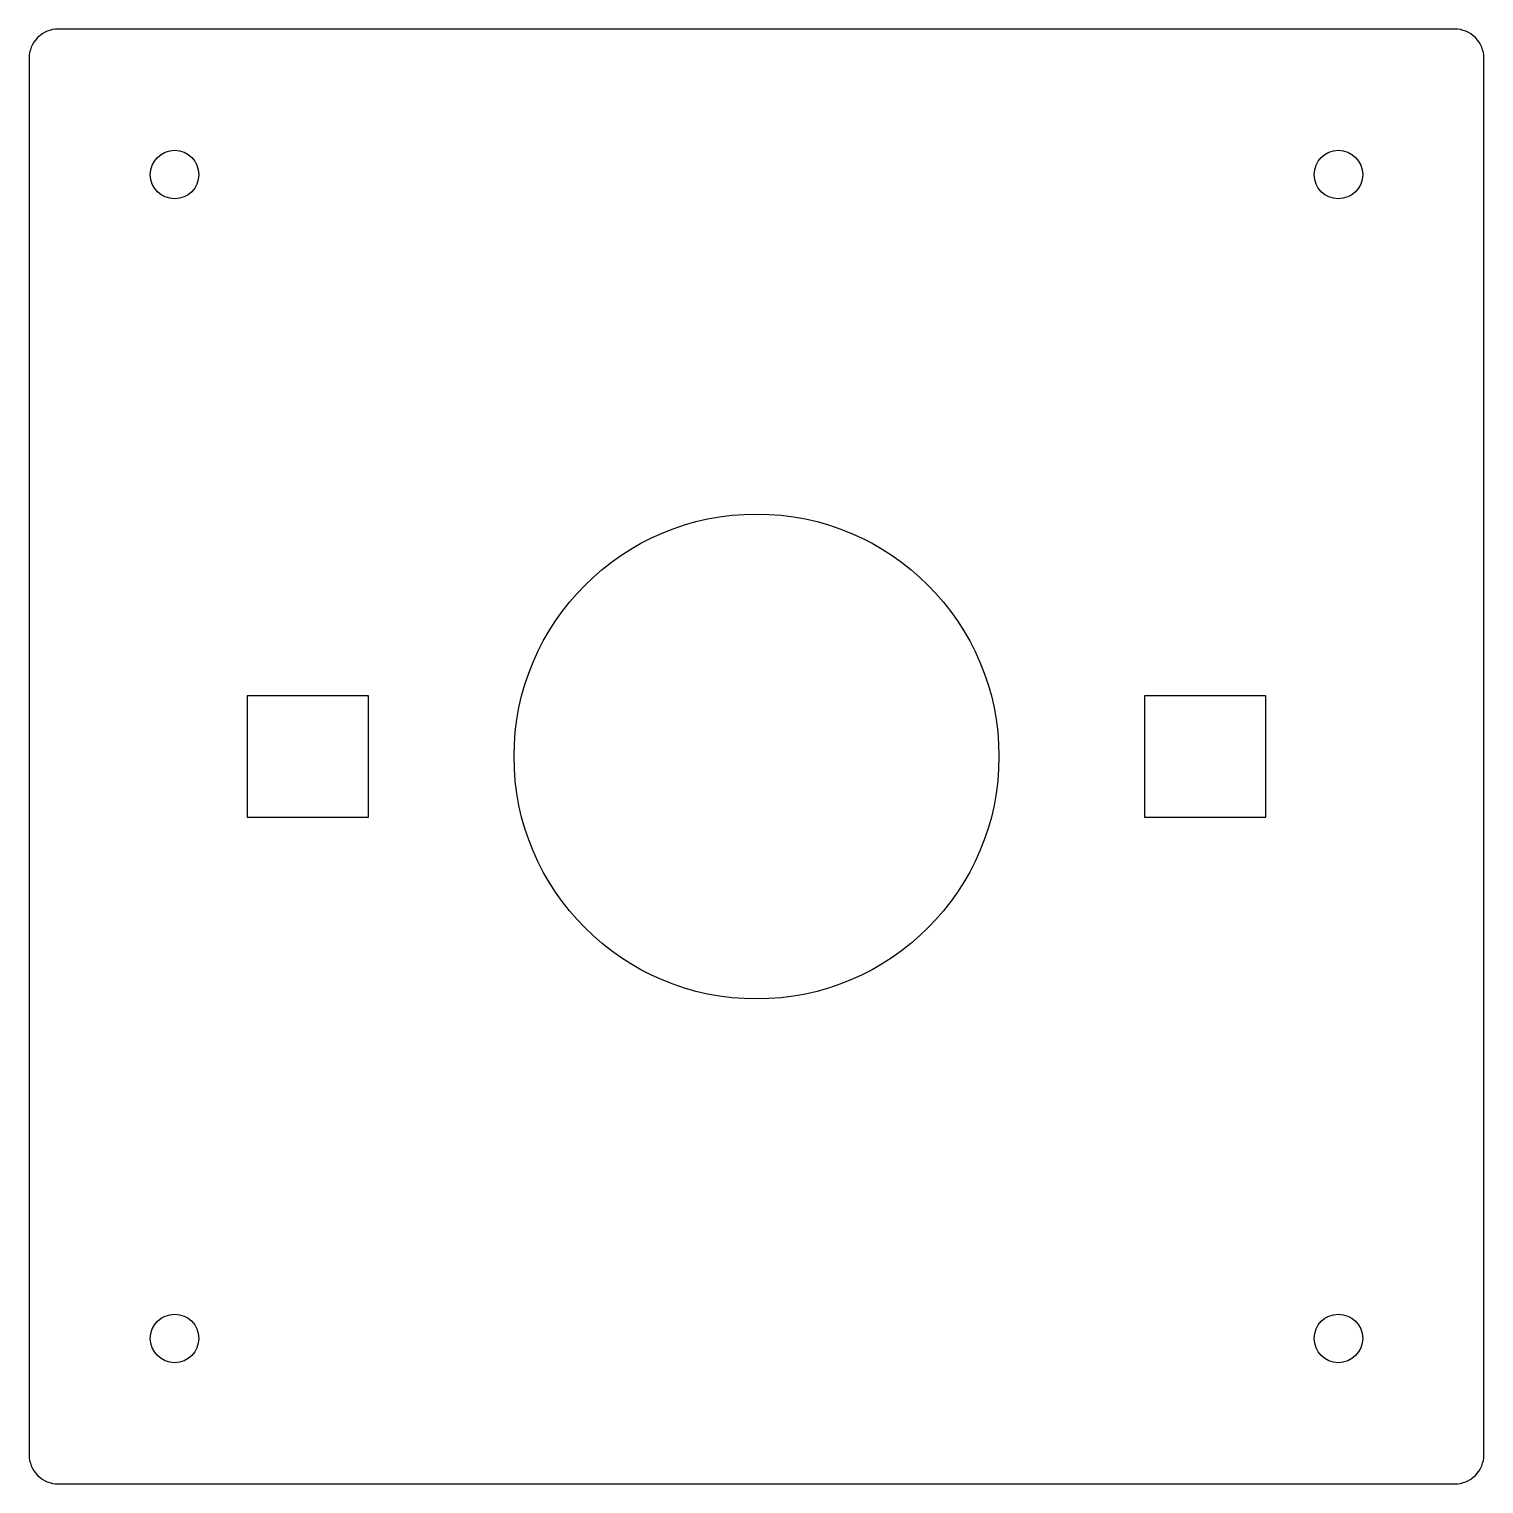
# Model space of a CAD drawing. Header units: millimetres. Extents: x -75 to 75, y -75 to 75.
import ezdxf

# ---------------------------------------------------------------- set-up
doc = ezdxf.new("R2010")
doc.units = ezdxf.units.MM

msp = doc.modelspace()

# ---------------------------------------------------------------- linework, layer by layer
at = {"color": 7}
msp.add_lwpolyline([(72, -75, 0.414214), (75, -72), (75, 72, 0.414214), (72, 75), (-72, 75, 0.414214), (-75, 72), (-75, -72, 0.414214), (-72, -75)], format="xyb", close=True, dxfattribs=at)
for points in [[(-52.5, -6.25), (-40, -6.25), (-40, 6.25), (-52.5, 6.25)], [(40, -6.25), (52.5, -6.25), (52.5, 6.25), (40, 6.25)]]:
    msp.add_lwpolyline(points, close=True, dxfattribs=at)
for centre, radius in [((-60, 60), 2.5), ((60, 60), 2.5), ((0, 0), 25), ((-60, -60), 2.5), ((60, -60), 2.5)]:
    msp.add_circle(centre, radius, dxfattribs=at)

doc.saveas('drawing.dxf')
